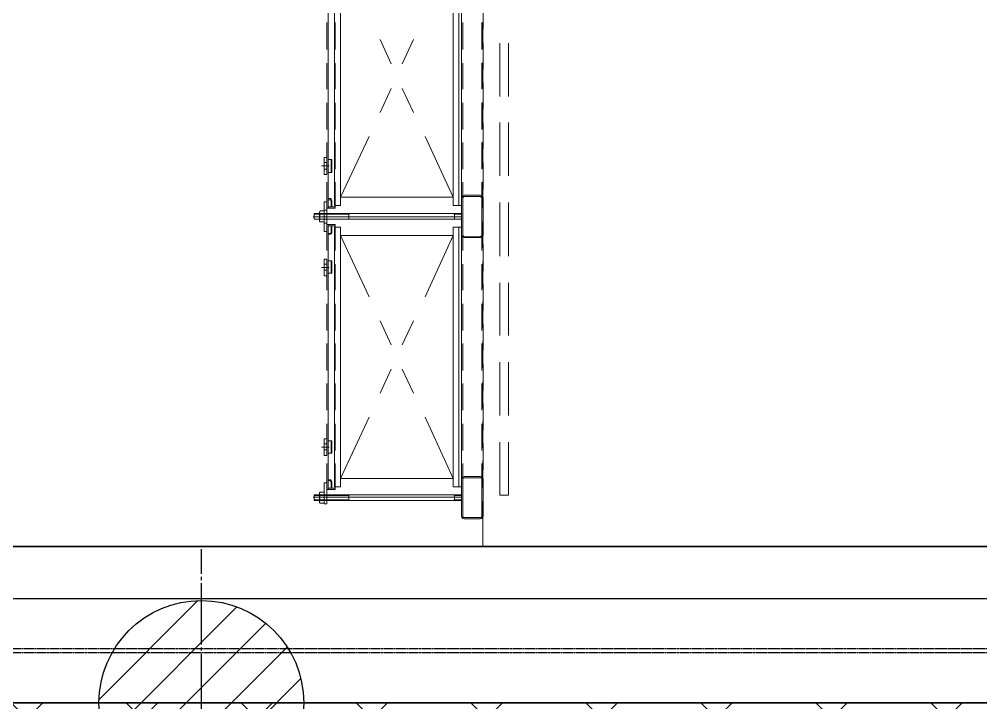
# Model space of a CAD drawing. Header units: millimetres. Extents: x 4080735 to 4152075, y -451436 to -400976.
# Drawn here: x 4123452 to 4125330, y -444662 to -443326 of the extents above; entities that cross this region are included whole.
import ezdxf

# ---------------------------------------------------------------- set-up
doc = ezdxf.new("R2010")
doc.units = ezdxf.units.MM
doc.header["$LTSCALE"] = 60
for name, pattern in [('120', [23, 20, -1, 1, -1]), ('CENTER', [2, 1.25, -0.25, 0.25, -0.25]), ('DASHED', [19.049999999999997, 12.7, -6.35]), ('HIDDEN', [0.375, 0.25, -0.125])]:
    doc.linetypes.add(name, pattern=pattern)
for name, color, linetype in [('1ST FL FW1-2', 3, 'Continuous'), ('CEN', 1, 'CENTER'), ('DIM-SCALE', 7, 'Continuous'), ('EQUIPMENT', 6, 'Continuous'), ('PDF_Geomertry', 7, 'Continuous'), ('PILE', 4, 'Continuous')]:
    doc.layers.add(name, color=color, linetype=linetype)

# ---------------------------------------------------------------- blocks, each defined once
blk = doc.blocks.new('외각')
at = {"color": 8, "linetype": 'HIDDEN', "ltscale": 0.1}
for p, q in [((-15.99999999519787, -18774.75499999878), (-15015.99999999636, -18774.75499999878)), ((-15.99999999519787, -18782.24499999877), (-15015.99999999636, -18782.24499999877))]:
    blk.add_line(p, q, dxfattribs=at)
at = {"color": 8}
blk.add_lwpolyline([(-15.99999999631837, -18676.99999999878), (-15015.99999999632, -18676.99999999668), (-15015.99999999632, -18879.99999999779), (-15.99999999399006, -18879.99999999878)], close=True, dxfattribs=at)
blk = doc.blocks.new('EQ')
at = {"color": 253, "linetype": 'DASHED', "ltscale": 10}
blk.add_line((227.8642476946115, -2338.293293704279), (13312.11397096049, -2338.293293704279), dxfattribs=at)
at = {"color": 253}
blk.add_lwpolyline([(-0.02178134478162974, -2388), (-0.02178134478162974, 0), (13539.97821865522, 0), (13539.97821865522, -2388)], close=True, dxfattribs=at)
at = {"layer": 'EQUIPMENT', "color": 253}
blk.add_lwpolyline([(0, -2388), (13540, -2388), (13540, 0), (0, 0)], close=True, dxfattribs=at)
blk.add_lwpolyline([(0, -2388), (13540, -2388), (13540, 0), (0, 0)], close=True, dxfattribs=at)
at = {"layer": 'PDF_Geomertry', "color": 253, "lineweight": 0}
for points in [[(8517.404504877748, -1726.516184152104), (8517.404504877748, -1209.76054281462)], [(8541.58862334839, -1721.426493107341), (8530.133260866045, -1721.426493107341), (8530.133260866045, -1214.852822055109)], [(8541.590565464925, -1721.426493107341), (8541.590565464925, -1214.852822055109)], [(8773.23812809866, -1214.852822055109), (8773.23812809866, -1721.426493107341)], [(8820.331029303721, -1325.588208592497), (8820.331029303721, -1376.499348199926)], [(8514.859012647881, -1415.951888141222), (8514.859012647881, -1363.766706440598)], [(8531.404712255578, -1363.768002817407), (8531.404712255578, -1415.953181783669)], [(8780.874604788143, -1363.768002817407), (8780.874604788143, -1415.953181783669)], [(8817.785537073854, -1363.771885570139), (8817.785537073854, -1415.957067268901)], [(8820.187311315793, -1414.720574545674), (8820.187311315793, -1362.535393757746)], [(8640.868647230789, -1443.956187584437), (8619.231315772282, -1396.863286037929)], [(8662.505331241526, -1443.956187584437), (8684.14266270015, -1396.863286037929)], [(8820.331029303721, -1403.228310086764), (8820.331029303721, -1455.413491784595)], [(8853.397828111192, -1508.153658152558), (8853.397828111192, -1403.784592040814)], [(8869.944822444348, -1403.784592040814), (8869.944822444348, -1508.153658152558)], [(8514.859012647881, -1493.591991455294), (8514.859012647881, -1442.679555471987)], [(8531.404712255578, -1442.680851847865), (8531.404712255578, -1493.591991455294)], [(8780.874604788143, -1442.680851847865), (8780.874604788143, -1493.591991455294)], [(8817.785537073854, -1442.684734601527), (8817.785537073854, -1493.597170584835)], [(8820.187311315793, -1492.360676039942), (8820.187311315793, -1440.175497070886)], [(8820.331029303721, -1480.86841431167), (8820.331029303721, -1533.053595099598)], [(8619.23066838109, -1539.41603094805), (8640.867999839713, -1492.323129403405)], [(8684.143310091225, -1539.41603094805), (8662.505978632602, -1492.323129403405)], [(8514.859012647881, -1572.504840485752), (8514.859012647881, -1520.319659697823)], [(8531.404712255578, -1520.320953343064), (8531.404712255578, -1572.506135040894)], [(8780.874604788143, -1520.320953343064), (8780.874604788143, -1572.506135040894)], [(8817.785537073854, -1520.324838827364), (8817.785537073854, -1572.510019615293)], [(8820.187311315793, -1571.27352507133), (8820.187311315793, -1519.088346103206)], [(8853.397828111192, -1663.435158425942), (8853.397828111192, -1559.066092313267)], [(8869.944822444348, -1559.066092313267), (8869.944822444348, -1663.435158425942)], [(8820.331029303721, -1559.781263343059), (8820.331029303721, -1610.692402948625)], [(8597.593984313658, -1586.508930674754), (8541.590565464925, -1704.879498775117), (8761.784707732848, -1704.879498775117), (8707.05403499899, -1586.508930674754)], [(8514.859012647881, -1650.144941979088), (8514.859012647881, -1597.959763011895)], [(8531.404712255578, -1597.961057567969), (8531.404712255578, -1650.14623653423)], [(8780.874604788143, -1597.961057567969), (8780.874604788143, -1650.14623653423)], [(8817.785537073854, -1597.964940321632), (8817.785537073854, -1650.150122019462)], [(8820.187311315793, -1648.913629296236), (8820.187311315793, -1596.728447598405)], [(8514.85771792254, -1627.236806352623), (8514.85771792254, -1660.332091395743), (8509.766733405879, -1660.332091395743), (8509.766733405879, -1627.236806352623), (8514.85771792254, -1627.236806352623)], [(8519.948702382157, -1643.783800684847), (8504.675101555069, -1643.783800684847)], [(8514.85771792254, -1637.420070282184), (8509.766733405879, -1637.420070282184)], [(8514.85771792254, -1650.14753291104), (8509.766733405879, -1650.14753291104)], [(8820.331029303721, -1637.421364835463), (8820.331029303721, -1689.606546535157)], [(8531.404712255578, -1675.601159060374), (8531.404712255578, -1726.51359504275), (8514.858365256689, -1726.51359504275)], [(8514.859012647881, -1726.512298666872), (8514.859012647881, -1675.601159060374)], [(8780.874604788143, -1675.601159060374), (8780.874604788143, -1727.786340759136)], [(8817.785537073854, -1675.605044544674), (8817.785537073854, -1727.790225334466)], [(8820.187311315793, -1726.553730789572), (8820.187311315793, -1674.368551822379)], [(8780.866836265195, -1702.336597361602), (8780.866836265195, -1731.611051592045)], [(8817.777768551023, -1702.340481936), (8817.777768551023, -1731.614937077276)], [(8820.323260780773, -1706.158719996922), (8820.323260780773, -1769.798615876585)], [(8514.85771792254, -1755.788050183095), (8514.85771792254, -1713.786133323796), (8509.766733405879, -1713.786133323796), (8509.766733405879, -1755.788050183095), (8514.85771792254, -1755.788050183095)], [(8531.404712255578, -1723.968102700077), (8517.403857543482, -1723.968102700077)], [(8820.331029303721, -1715.061469060369), (8820.331029303721, -1779.974110656418)], [(8853.397828111192, -1819.989405326545), (8853.397828111192, -1715.62033921387)], [(8869.944822444348, -1715.62033921387), (8869.944822444348, -1819.989405326545)], [(8778.321344035328, -1743.061883931048), (8488.123575597769, -1743.061883931048)], [(8778.325228325324, -1743.060589375906), (8488.12745983072, -1743.060589375906)], [(8490.669067827519, -1736.698153526522), (8490.669067827519, -1748.152868617326), (8559.399947882397, -1748.152868617326)], [(8490.669067827519, -1737.970899243839), (8558.127201767522, -1737.970899243839), (8559.399947882397, -1736.698153526522)], [(8558.131086000474, -1736.696857151575), (8558.131086000474, -1748.151572241448), (8490.672952060588, -1748.151572241448), (8490.672952060588, -1736.696857151575)], [(8490.672952060588, -1737.969604688697), (8558.131086000474, -1737.969604688697), (8559.403832172393, -1736.696857151575)], [(8512.30575189495, -1743.060589375906), (8499.577643297845, -1743.060589375906)], [(8512.309636128019, -1743.060589375906), (8499.581527530798, -1743.060589375906)], [(8502.123782918788, -1731.605874285102), (8509.760259608272, -1731.605874285102), (8509.760259608272, -1753.2438514838), (8502.123782918788, -1753.2438514838)], [(8502.123782918788, -1737.969604688697), (8509.760259608272, -1737.969604688697)], [(8502.12766715174, -1753.24255783949), (8509.764143898152, -1753.24255783949), (8509.764143898152, -1731.604577909224), (8502.12766715174, -1731.604577909224)], [(8502.12766715174, -1737.969604688697), (8509.764143898152, -1737.969604688697)], [(8519.939639076823, -1743.063178484328), (8504.666038249852, -1743.063178484328)], [(8519.948702382157, -1743.060589375906), (8504.675101555069, -1743.060589375906)], [(8514.848654617206, -1730.335717676207), (8514.848654617206, -1772.337632714771), (8509.757670100662, -1772.337632714771), (8509.757670100662, -1730.335717676207), (8514.848654617206, -1730.335717676207)], [(8514.848654617206, -1736.699448081665), (8509.757670100662, -1736.699448081665)], [(8514.85771792254, -1736.696857151575), (8509.766733405879, -1736.696857151575)], [(8558.127201767522, -1736.698153526522), (8558.127201767522, -1748.152868617326)], [(8778.321344035328, -1737.970899243839), (8764.320489323232, -1737.970899243839), (8761.77499709325, -1736.698153526522)], [(8778.325228325324, -1737.969604688697), (8764.324373612995, -1737.969604688697), (8761.778881326434, -1736.696857151575)], [(8764.321136714309, -1748.152868617326), (8764.321136714309, -1736.698153526522), (8764.321136714309, -1748.152868617326)], [(8764.325020947377, -1736.696857151575), (8764.325020947377, -1748.151572241448), (8764.325020947377, -1736.696857151575)], [(8502.123782918788, -1748.151572241448), (8509.760259608272, -1748.151572241448)], [(8502.12766715174, -1748.151572241448), (8509.764143898152, -1748.151572241448)], [(8514.848654617206, -1748.1541631734), (8509.757670100662, -1748.1541631734)], [(8514.85771792254, -1748.151572241448), (8509.766733405879, -1748.151572241448)], [(8531.395648950362, -1758.337427101098), (8514.849302008282, -1758.337427101098)], [(8514.851244124817, -1809.24986126367), (8514.851244124817, -1758.338721656241)], [(8531.395648950362, -1760.882917624898), (8517.39479423815, -1760.882917624898)], [(8517.396736354684, -2276.367107800208), (8517.396736354684, -1758.338721656241)], [(8541.580854825443, -2271.27871404402), (8530.125492343097, -2271.27871404402), (8530.125492343097, -1763.432295453735)], [(8530.128081850824, -1763.432295453735), (8541.58344433317, -1763.432295453735)], [(8531.39694367582, -1758.338721656241), (8531.39694367582, -1809.25115581695)], [(8541.582796942093, -2271.27871404402), (8541.582796942093, -1763.432295453735)], [(8558.131086000474, -1748.151572241448), (8559.403832172393, -1748.151572241448)], [(8778.321344035328, -1748.152868617326), (8761.77499709325, -1748.152868617326)], [(8778.325228325324, -1748.151572241448), (8761.778881326434, -1748.151572241448)], [(8773.230359518784, -1763.432295453735), (8773.230359518784, -2271.27871404402)], [(8780.866836265195, -1757.067270494066), (8780.866836265195, -1809.252449461259)], [(8780.874604788143, -1754.514008090831), (8780.874604788143, -1783.788465053774)], [(8817.777768551023, -1757.071153247729), (8817.777768551023, -1809.256334946491)], [(8817.785537073854, -1754.517893576063), (8817.785537073854, -1783.792347808369)], [(8820.187311315793, -1804.193835015409), (8820.187311315793, -1753.281400853768)], [(8522.48513130669, -1776.155872597359), (8522.48513130669, -1774.883125059307)], [(8597.58621579071, -1899.621308139525), (8541.582796942093, -1779.977995230816)], [(8541.582796942093, -1779.97928978689), (8761.7769392099, -1779.97928978689)], [(8707.0449717507, -1899.621308139525), (8761.77499709325, -1779.977995230816)], [(8820.323260780773, -1796.527577763423), (8820.323260780773, -1848.712759464048)], [(8514.849949342664, -1858.886959688738), (8514.849949342664, -1825.794264666736), (8509.75896488293, -1825.794264666736), (8509.75896488293, -1858.886959688738), (8514.849949342664, -1858.886959688738)], [(8514.849949342664, -1835.976234951057), (8509.75896488293, -1835.976234951057)], [(8514.851244124817, -1886.889962757938), (8514.851244124817, -1835.977529506199)], [(8517.395441629342, -1853.795974091627), (8525.031918318942, -1853.795974091627), (8525.031918318942, -1829.612504546531), (8517.395441629342, -1829.612504546531)], [(8523.75917220395, -1853.795974091627), (8523.75917220395, -1829.612504546531)], [(8531.39694367582, -1835.978823150508), (8531.39694367582, -1886.889962757938)], [(8780.866836265195, -1835.980119525455), (8780.866836265195, -1886.892553688027)], [(8817.777768551023, -1835.984002278186), (8817.777768551023, -1886.895141885616)], [(8820.187311315793, -1883.106684046797), (8820.187311315793, -1830.921502347104)], [(8519.940933859209, -1842.33996535372), (8504.667333032121, -1842.33996535372)], [(8514.849949342664, -1847.430950042792), (8509.75896488293, -1847.430950042792)], [(8820.323260780773, -1874.167681987397), (8820.323260780773, -1926.352860956453)], [(8853.397828111192, -1975.270905598998), (8853.397828111192, -1872.174584292807)], [(8869.944822444348, -1872.174584292807), (8869.944822444348, -1975.270905598998)], [(8514.851244124817, -1965.802811787464), (8514.851244124817, -1913.617632820271)], [(8531.39694367582, -1913.618927376345), (8531.39694367582, -1965.804108162411)], [(8780.866836265195, -1913.620221928693), (8780.866836265195, -1965.805402719416)], [(8817.777768551023, -1913.624106504954), (8817.777768551023, -1965.80928547401)], [(8820.187311315793, -1960.746787360869), (8820.187311315793, -1908.56160657201)], [(8640.86087865103, -1993.808406697586), (8619.223547249334, -1946.715504240245)], [(8662.497562718578, -1993.808406697586), (8684.134894177085, -1946.715504240245)], [(8820.323260780773, -1953.080531019717), (8820.323260780773, -2003.992965181358)], [(8820.187311315793, -2038.386889764108), (8820.187311315793, -1986.201708066277)], [(8514.851244124817, -2043.4429160133), (8514.851244124817, -1991.257734314539)], [(8531.39694367582, -1991.25902886875), (8531.39694367582, -2043.444210567512)], [(8780.866836265195, -1991.260325244628), (8780.866836265195, -2043.445504211821)], [(8817.777768551023, -1991.264207997359), (8817.777768551023, -2043.449389696121)], [(8853.397828111192, -2131.825152500533), (8853.397828111192, -2027.456086388789)], [(8869.944822444348, -2027.456086388789), (8869.944822444348, -2131.825152500533)], [(8619.222899858258, -2087.995504344814), (8640.860231259954, -2040.901308243163)], [(8684.135541568277, -2087.995504344814), (8662.498210109654, -2040.901308243163)], [(8820.323260780773, -2030.720632513054), (8820.323260780773, -2082.905814212747)], [(8820.187311315793, -2117.299738795497), (8820.187311315793, -2065.114557096735)], [(8514.851244124817, -2121.083017506637), (8514.851244124817, -2068.897838539444)], [(8531.39694367582, -2068.899133094586), (8531.39694367582, -2121.084313881584)], [(8780.866836265195, -2068.900426738895), (8780.866836265195, -2121.085608436726)], [(8817.777768551023, -2068.904312222265), (8817.777768551023, -2121.089493011124)], [(8820.323260780773, -2108.360736737959), (8820.323260780773, -2160.54591752775)], [(8597.58621579071, -2135.088404071517), (8541.582796942093, -2254.731719709933), (8761.7769392099, -2254.731719709933), (8707.046266476042, -2135.088404071517)], [(8514.851244124817, -2199.995866537094), (8514.851244124817, -2147.810687570833)], [(8531.39694367582, -2147.811982124113), (8531.39694367582, -2199.995866537094)], [(8780.866836265195, -2147.813275768422), (8780.866836265195, -2199.998457468115)], [(8817.777768551023, -2147.817161253653), (8817.777768551023, -2200.001045666635)], [(8820.187311315793, -2194.9398421105), (8820.187311315793, -2142.75466132164)], [(8514.849949342664, -2177.087732731365), (8514.849949342664, -2210.180425020866), (8509.75896488293, -2210.180425020866), (8509.75896488293, -2177.087732731365), (8514.849949342664, -2177.087732731365)], [(8519.940933859209, -2193.63472706452), (8504.667333032121, -2193.63472706452)], [(8514.849949342664, -2187.270994839258), (8509.75896488293, -2187.270994839258)], [(8820.323260780773, -2186.000838232227), (8820.323260780773, -2238.186019930989)], [(8869.944822444348, -2184.010333289392), (8869.944822444348, -2287.106651862152), (8853.398475502385, -2287.106651862152), (8853.398475502385, -2184.010333289392)], [(8514.849949342664, -2198.725709930062), (8509.75896488293, -2198.725709930062)], [(8531.39694367582, -2225.452085440047), (8531.39694367582, -2276.363225045614), (8514.85059673374, -2276.363225045614)], [(8514.851244124817, -2276.363225045614), (8514.851244124817, -2225.450789063238)], [(8780.866836265195, -2225.453379993327), (8780.866836265195, -2277.637264406309)], [(8817.777768551023, -2225.457262747921), (8817.777768551023, -2277.642444446683)], [(8820.187311315793, -2272.579943603836), (8820.187311315793, -2220.396059191786)], [(8514.849949342664, -2304.366229024716), (8514.849949342664, -2263.635763327591), (8509.75896488293, -2263.635763327591), (8509.75896488293, -2304.366229024716), (8514.849949342664, -2304.366229024716)], [(8820.323260780773, -2264.913687263615), (8820.323260780773, -2328.553584053181)], [(8778.317459745449, -2291.638766395859), (8488.119691307773, -2291.638766395859)], [(8778.317459745449, -2298.002498622052), (8490.66518353764, -2298.002498622052), (8490.66518353764, -2286.547783530317), (8778.317459745449, -2286.547783530317), (8778.317459745449, -2298.003793177195)], [(8490.66518353764, -2298.002498622052), (8490.66518353764, -2286.547783530317)], [(8490.66518353764, -2287.820529246703), (8558.123317477526, -2287.820529246703), (8559.396063592518, -2286.547783530317)], [(8512.316109925625, -2291.640062771738), (8499.588001328404, -2291.640062771738)], [(8502.11989862891, -2303.093481487595), (8500.847152514034, -2301.820736681111), (8500.847152514034, -2282.728250004351), (8502.11989862891, -2281.456798843108)], [(8502.134140949347, -2286.54907808546), (8509.770617695875, -2286.54907808546)], [(8519.940933859209, -2291.638766395859), (8504.667333032121, -2291.638766395859)], [(8514.849949342664, -2286.547783530317), (8509.75896488293, -2286.547783530317)], [(8531.39694367582, -2273.819027257152), (8517.396088963607, -2273.819027257152)], [(8558.123317477526, -2298.002498622052), (8558.123317477526, -2286.547783530317)], [(8778.317459745449, -2287.820529246703), (8764.316605033237, -2287.820529246703), (8761.77111280337, -2286.547783530317)], [(8764.317252424313, -2286.547783530317), (8764.317252424313, -2298.003793177195), (8764.317252424313, -2286.547783530317)], [(8490.66518353764, -2296.729751993902), (8558.123317477526, -2296.729751993902), (8559.396063592518, -2298.002498622052)], [(8502.134140949347, -2298.003793177195), (8509.770617695875, -2298.003793177195)], [(8514.849949342664, -2298.002498622052), (8509.75896488293, -2298.002498622052)], [(8778.317459745449, -2296.729751993902), (8764.316605033237, -2296.729751993902), (8761.77111280337, -2298.002498622052)], [(8780.866836265195, -2303.093481487595), (8780.866836265195, -2333.640683255158)], [(8817.777768551023, -2303.097366972826), (8817.777768551023, -2333.644568742253)], [(8820.187311315793, -2388), (8820.187311315793, -2299.308908221312)]]:
    blk.add_lwpolyline(points, dxfattribs=at)
for points in [[(8761.784707732848, -1214.852822055109), (8778.331054731738, -1214.852822055109), (8778.331054731738, -1721.426493107341), (8761.784707732848, -1721.426493107341)], [(8778.329112558276, -1376.499348199926), (8778.329112558276, -1325.586914037354)], [(8778.329112558276, -1455.412197230384), (8778.329112558276, -1403.227016442455)], [(8778.329112558276, -1533.05229872372), (8778.329112558276, -1480.867119756527)], [(8778.329112558276, -1610.692402948625), (8778.329112558276, -1559.779968787916)], [(8517.40321015229, -1631.055046231486), (8525.0396868987, -1631.055046231486), (8525.0396868987, -1656.511263314635), (8517.40321015229, -1656.511263314635), (8525.0396868987, -1656.511263314635), (8525.0396868987, -1631.055046231486)], [(8523.766940726899, -1631.055046231486), (8523.766940726899, -1656.511263314635)], [(8778.329112558276, -1689.605251980945), (8778.329112558276, -1637.420070282184)], [(8522.494194612023, -1707.422402920201), (8517.40321015229, -1707.422402920201), (8517.40321015229, -1709.967895263806), (8522.494194612023, -1709.967895263806), (8523.766940726899, -1711.240640071221), (8523.766940726899, -1723.968102700077), (8525.0396868987, -1723.968102700077), (8525.0396868987, -1711.240640071221), (8523.766940726899, -1708.695147727616)], [(8815.23227632104, -1783.797526936047), (8783.412328495062, -1783.797526936047), (8779.59409015032, -1782.524782130495), (8778.321344035328, -1779.97928978689), (8778.321344035328, -1706.157425442711), (8779.59409015032, -1702.339185561985), (8783.412328495062, -1701.06644075457), (8815.23227632104, -1701.06644075457), (8819.050514665898, -1702.339185561985), (8820.323260780773, -1706.157425442711), (8820.323260780773, -1779.97928978689), (8819.050514665898, -1782.524782130495)], [(8778.321344035328, -1769.798615876585), (8778.321344035328, -1706.158719996922)], [(8815.240044844104, -1783.793644183315), (8783.42009707482, -1783.793644183315), (8779.601858673268, -1782.520896646194), (8778.329112558276, -1779.975404300727), (8778.329112558276, -1706.153540868312), (8779.601858673268, -1702.335302808322), (8783.42009707482, -1701.06255527027), (8815.240044844104, -1701.06255527027), (8819.058283188846, -1702.335302808322), (8820.331029303721, -1706.153540868312), (8820.331029303721, -1779.975404300727), (8819.058283188846, -1782.520896646194)], [(8783.412328495062, -1703.610638543963), (8815.23227632104, -1703.610638543963), (8817.777768551023, -1706.156130888499), (8817.777768551023, -1779.977995230816), (8816.505022436031, -1781.250740039162), (8815.23227632104, -1782.523487574421), (8783.412328495062, -1782.523487574421), (8782.13958238007, -1781.250740039162), (8780.866836265195, -1779.977995230816), (8780.866836265195, -1706.156130888499)], [(8783.42009707482, -1703.606753968634), (8815.240044844104, -1703.606753968634), (8817.785537073854, -1706.15224631317), (8817.785537073854, -1779.974110656418), (8816.51279095898, -1781.246857284568), (8815.240044844104, -1782.519603001885), (8783.42009707482, -1782.519603001885), (8782.147350960062, -1781.246857284568), (8780.874604788143, -1779.974110656418), (8780.874604788143, -1706.15224631317)], [(8778.329112558276, -1779.974110656418), (8778.329112558276, -1715.061469060369)], [(8778.321344035328, -1736.698153526522), (8490.669067827519, -1736.698153526522), (8490.669067827519, -1748.152868617326), (8778.321344035328, -1748.152868617326)], [(8778.325228325324, -1748.151572241448), (8490.672952060588, -1748.151572241448), (8490.672952060588, -1736.696857151575), (8778.325228325324, -1736.696857151575)], [(8502.123782918788, -1731.605874285102), (8500.851036803913, -1734.151364807971), (8500.851036803913, -1751.971106678247), (8502.123782918788, -1753.2438514838), (8500.851036803913, -1750.697064586915), (8502.123782918788, -1748.151572241448), (8500.851036803913, -1743.060589375906), (8502.123782918788, -1737.969604688697), (8500.851036803913, -1735.424112345092)], [(8502.12766715174, -1753.24255783949), (8500.854921036866, -1751.969812124036), (8500.854921036866, -1734.150070252828), (8502.12766715174, -1731.604577909224), (8500.854921036866, -1735.424112345092), (8502.12766715174, -1737.969604688697), (8500.854921036866, -1743.060589375906), (8502.12766715174, -1748.151572241448), (8500.854921036866, -1750.697064586915)], [(8522.48513130669, -1777.428617403843), (8517.394146847073, -1777.428617403843), (8517.394146847073, -1776.155872597359), (8522.48513130669, -1776.155872597359), (8523.757877478609, -1774.883125059307), (8523.757877478609, -1760.881623069756), (8525.0306235936, -1760.881623069756), (8525.0306235936, -1774.883125059307), (8523.757877478609, -1776.155872597359)], [(8761.7769392099, -1763.432295453735), (8778.323286151863, -1763.432295453735), (8778.323286151863, -2271.27871404402), (8761.7769392099, -2271.27871404402)], [(8778.321344035328, -1848.711464908905), (8778.321344035328, -1796.526284120977)], [(8778.321344035328, -1926.35156640131), (8778.321344035328, -1874.166387434117)], [(8778.321344035328, -2003.991670626216), (8778.321344035328, -1953.080531019717)], [(8778.321344035328, -2082.904519657604), (8778.321344035328, -2030.719338868745)], [(8778.321344035328, -2160.544621151872), (8778.321344035328, -2108.359442184679)], [(8517.395441629342, -2180.905970790423), (8525.031918318942, -2180.905970790423), (8525.031918318942, -2205.089442155324), (8517.395441629342, -2205.089442155324), (8525.031918318942, -2205.089442155324), (8525.031918318942, -2180.905970790423)], [(8523.75917220395, -2180.905970790423), (8523.75917220395, -2205.089442155324)], [(8778.321344035328, -2238.184725376777), (8778.321344035328, -2185.999543677084)], [(8815.23227632104, -2333.645863295533), (8783.412328495062, -2333.645863295533), (8779.59409015032, -2332.373117578216), (8778.321344035328, -2328.55487769749), (8778.321344035328, -2256.005760892294), (8779.59409015032, -2252.187521009706), (8783.412328495062, -2250.914776203223), (8815.23227632104, -2250.914776203223), (8819.050514665898, -2252.187521009706), (8820.323260780773, -2256.005760892294), (8820.323260780773, -2328.55487769749), (8819.050514665898, -2332.373117578216)], [(8783.412328495062, -2253.45897217188), (8815.23227632104, -2253.45897217188), (8816.505022436031, -2253.45897217188), (8817.777768551023, -2256.004464516416), (8817.777768551023, -2328.553584053181), (8816.505022436031, -2331.099076397717), (8815.23227632104, -2331.099076397717), (8783.412328495062, -2331.099076397717), (8782.13958238007, -2331.099076397717), (8780.866836265195, -2328.553584053181), (8780.866836265195, -2256.004464516416), (8782.13958238007, -2253.45897217188)], [(8522.486426089075, -2257.27332748007), (8517.395441629342, -2257.27332748007), (8517.395441629342, -2258.546074105427), (8522.486426089075, -2258.546074105427), (8522.486426089075, -2259.818819822744), (8523.75917220395, -2261.091564628296), (8523.75917220395, -2273.820321812294), (8525.031918318942, -2273.820321812294), (8525.031918318942, -2261.091564628296), (8523.75917220395, -2258.546074105427)], [(8778.321344035328, -2328.553584053181), (8778.321344035328, -2264.913687263615)], [(8502.134140949347, -2303.094777863473), (8500.861394834472, -2300.549285518937), (8502.134140949347, -2298.003793177195), (8500.861394834472, -2291.638766395859), (8502.134140949347, -2286.547783530317), (8500.861394834472, -2284.002291186713), (8502.134140949347, -2281.456798843108), (8509.770617695875, -2281.456798843108), (8509.770617695875, -2303.094777863473)]]:
    blk.add_lwpolyline(points, close=True, dxfattribs=at)
blk = doc.blocks.new('406.9X9')
at = {"layer": 'PILE', "linetype": 'ByBlock'}
h = blk.add_hatch(dxfattribs=at)
h.set_pattern_fill('ANSI31', color=256, scale=500, style=0)
h.set_pattern_definition([(45, (0, 0), (-44.19417382415921, 44.19417382415922), [])])
edge = h.paths.add_edge_path()
edge.add_arc((0, 0), 200, 0, 360)
at = {"layer": 'CEN', "linetype": '120', "ltscale": 0.1}
for p, q in [((-2.041279203118641e-13, -300.0000000002728), (1.36932592852984e-13, 299.9999999997272)), ((-300.0000000006585, -9.311919391659459e-10), (299.9999999993414, -9.314477345508195e-10))]:
    blk.add_line(p, q, dxfattribs=at)
at = {"layer": 'PILE', "linetype": 'ByBlock'}
blk.add_circle((0, 0), 200, dxfattribs=at)

msp = doc.modelspace()

# ---------------------------------------------------------------- block references
at = {"color": 8}
msp.add_blockref('외각', (4129823.760404499, -425782.0035934308), dxfattribs=at)

# ---------------------------------------------------------------- next in the draw order: block references
at = {"layer": 'EQUIPMENT', "color": 3}
msp.add_blockref('EQ', (4115537.760404503, -441968.7822776194), dxfattribs=at)

# ---------------------------------------------------------------- next in the draw order: hatches: boundary and pattern name
at = {"layer": '1ST FL FW1-2'}
h = msp.add_hatch(dxfattribs=at)
h.set_pattern_fill('ANSI37', color=8, scale=50)
h.set_pattern_definition([(45, (-108366.3274922878, 160913.1576123672), (-112.2532015133644, 112.2532015133644), []), (135, (-108366.3274922878, 160913.1576123672), (-112.2532015133644, -112.2532015133644), [])])
h.paths.add_polyline_path([(4099657.7604045, -438662.0035934295), (4099657.759681344, -438812.0035934278), (4114657.760404503, -438812.0751857657), (4114657.760404503, -444812.0035934268), (4129957.600489838, -444812.003593602), (4129973.760319165, -429662.1635933397), (4129823.760404499, -429662.0035934308), (4129807.760404504, -444662.0035936003), (4114807.760404503, -444662.0035934286), (4114807.760404503, -438662.0759089188)])

# ---------------------------------------------------------------- next in the draw order: linework, layer by layer
at = {"layer": '1ST FL FW1-2', "color": 8}
msp.add_lwpolyline([(4129823.760404499, -429662.0035934308), (4129807.760404504, -444662.0035936003), (4114807.760404503, -444662.0035934286), (4114807.760404503, -438662.0759089188), (4099657.7604045, -438662.0035934295)], dxfattribs=at)

# ---------------------------------------------------------------- next in the draw order: block references
at = {"layer": 'DIM-SCALE'}
msp.add_blockref('406.9X9', (4123807.760404488, -444662.0759087484), dxfattribs=at)

doc.saveas('drawing.dxf')
